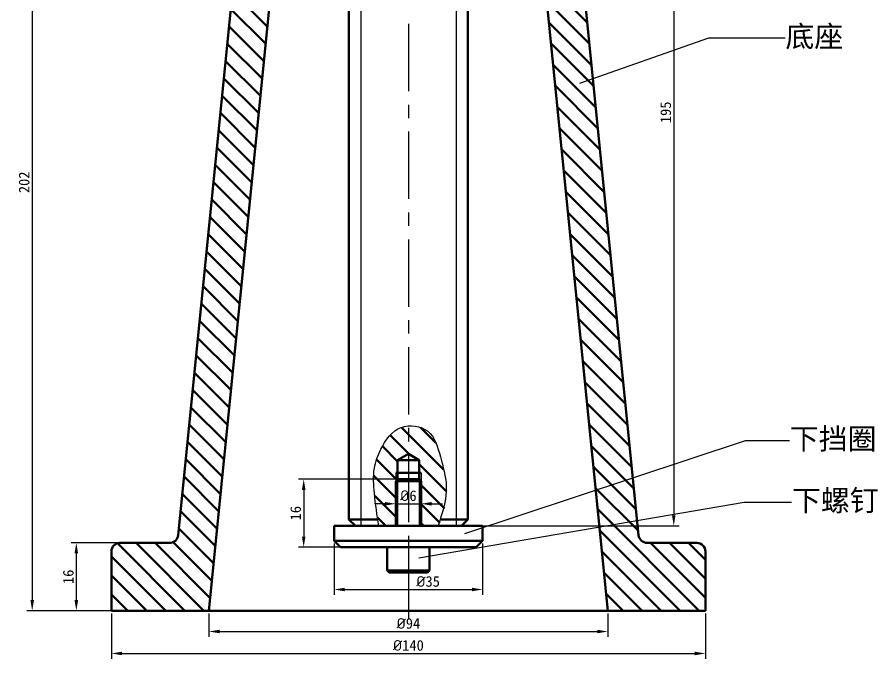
# Model space of a CAD drawing. Header units: millimetres. Extents: x 693 to 907, y 188 to 501.
# Drawn here: x 693.4 to 896.4, y 187.7 to 338.9 of the extents above; entities that cross this region are included whole.
import ezdxf
from ezdxf import colors
from ezdxf.entities.mleader import LeaderData, LeaderLine
from ezdxf.math import Vec2, Vec3

# ---------------------------------------------------------------- set-up
doc = ezdxf.new("R2010")
doc.units = ezdxf.units.MM
doc.header["$LTSCALE"] = 0.5
doc.linetypes.add('CENTER', pattern=[50.8, 31.75, -6.35, 6.35, -6.35])
doc.layers.get('0').update_dxf_attribs({"lineweight": 25})
doc.layers.get('Defpoints').update_dxf_attribs({"lineweight": 25})
for name, color, linetype, lineweight in [('中心线1', 7, 'CENTER', 25), ('剖面线1', 7, 'Continuous', 50), ('引线层1', 7, 'Continuous', 25), ('标注层1', 7, 'Continuous', 25), ('粗实线1', 7, 'Continuous', 50), ('细实线1', 7, 'Continuous', 25)]:
    doc.layers.add(name, color=color, linetype=linetype, lineweight=lineweight)
doc.styles.get("Standard").update_dxf_attribs({"font": ''})
doc.styles.get('Standard').set_extended_font_data('FangSong')
doc.dimstyles.new('ISO-25', dxfattribs={"dimtxt": 2.5, "dimasz": 2.5, "dimexe": 1.25, "dimexo": 0.625, "dimtad": 1, "dimdsep": 46, "dimtxsty": 'Standard', "dimcen": 2.5, "dimadec": 0, "dimazin": 0, "dimtfac": 1, "dimtmove": 0, "dimatfit": 3, "dimfxl": 1, "dimarcsym": 0})
pattern_1 = [(135, (509.481, 184.42), (-2.245064, -2.245064), [])]

# ---------------------------------------------------------------- blocks, each defined once
blk = doc.blocks.new('*D80')
at = {"layer": 'Defpoints', "color": 0, "transparency": 16777216}
for p in [(715.58, 198.99), (855.58, 198.99), (855.58, 188.92)]:
    blk.add_point(p, dxfattribs=at)
at = {"layer": '标注层1', "color": 0, "lineweight": -2, "transparency": 16777216}
for p, q in [((715.58, 198.36), (715.58, 187.67)), ((855.58, 198.36), (855.58, 187.67)), ((718.08, 188.92), (853.08, 188.92))]:
    blk.add_line(p, q, dxfattribs=at)
at = {"layer": '标注层1', "color": 0, "transparency": 16777216}
for points in [[(718.08, 189.33), (718.08, 188.5), (715.58, 188.92)], [(853.08, 189.33), (853.08, 188.5), (855.58, 188.92)]]:
    blk.add_solid(points, dxfattribs=at)
at = {"layer": '标注层1', "color": 0, "transparency": 16777216, "insert": (785.58, 190.81), "char_height": 2.5, "attachment_point": 5}
blk.add_mtext('{\\fISOCPEUR|b0|i0|c134|p34;%%C}140', dxfattribs=at)
blk = doc.blocks.new('*D81')
at = {"layer": 'Defpoints', "color": 0, "transparency": 16777216}
for p in [(738.58, 198.99), (832.58, 198.99), (832.58, 194.09)]:
    blk.add_point(p, dxfattribs=at)
at = {"layer": '标注层1', "color": 0, "lineweight": -2, "transparency": 16777216}
for p, q in [((738.58, 198.36), (738.58, 192.84)), ((832.58, 198.36), (832.58, 192.84)), ((741.08, 194.09), (830.08, 194.09))]:
    blk.add_line(p, q, dxfattribs=at)
at = {"layer": '标注层1', "color": 0, "transparency": 16777216}
for points in [[(741.08, 194.51), (741.08, 193.68), (738.58, 194.09)], [(830.08, 194.51), (830.08, 193.68), (832.58, 194.09)]]:
    blk.add_solid(points, dxfattribs=at)
at = {"layer": '标注层1', "color": 0, "transparency": 16777216, "insert": (785.58, 195.98), "char_height": 2.5, "attachment_point": 5}
blk.add_mtext('{\\fISOCPEUR|b0|i0|c134|p34;%%C}94', dxfattribs=at)
blk = doc.blocks.new('*D82')
at = {"layer": 'Defpoints', "color": 0, "transparency": 16777216}
for p in [(717.58, 214.99), (707.32, 198.99), (717.58, 198.99)]:
    blk.add_point(p, dxfattribs=at)
at = {"layer": '标注层1', "color": 0, "lineweight": -2, "transparency": 16777216}
for p, q in [((716.95, 214.99), (706.07, 214.99)), ((707.32, 212.49), (707.32, 201.49)), ((716.95, 198.99), (706.07, 198.99))]:
    blk.add_line(p, q, dxfattribs=at)
at = {"layer": '标注层1', "color": 0, "transparency": 16777216}
for points in [[(706.9, 212.49), (707.74, 212.49), (707.32, 214.99)], [(706.9, 201.49), (707.74, 201.49), (707.32, 198.99)]]:
    blk.add_solid(points, dxfattribs=at)
at = {"layer": '标注层1', "color": 0, "transparency": 16777216, "insert": (705.43, 206.99), "char_height": 2.5, "attachment_point": 5, "rotation": 90}
blk.add_mtext('16', dxfattribs=at)
blk = doc.blocks.new('*D83')
at = {"layer": 'Defpoints', "color": 0, "transparency": 16777216}
for p in [(751.54, 400.99), (696.92, 198.99), (751.54, 198.99)]:
    blk.add_point(p, dxfattribs=at)
at = {"layer": '标注层1', "color": 0, "lineweight": -2, "transparency": 16777216}
for p, q in [((750.92, 400.99), (695.67, 400.99)), ((696.92, 398.49), (696.92, 201.49)), ((750.92, 198.99), (695.67, 198.99))]:
    blk.add_line(p, q, dxfattribs=at)
at = {"layer": '标注层1', "color": 0, "transparency": 16777216}
for points in [[(696.51, 398.49), (697.34, 398.49), (696.92, 400.99)], [(696.51, 201.49), (697.34, 201.49), (696.92, 198.99)]]:
    blk.add_solid(points, dxfattribs=at)
at = {"layer": '标注层1', "color": 0, "transparency": 16777216, "insert": (695.03, 299.99), "char_height": 2.5, "attachment_point": 5, "rotation": 90}
blk.add_mtext('202', dxfattribs=at)
blk = doc.blocks.new('*D88')
at = {"layer": 'Defpoints', "color": 0, "transparency": 16777216}
for p in [(768.08, 215.49), (803.08, 215.49), (803.08, 203.99)]:
    blk.add_point(p, dxfattribs=at)
at = {"layer": '标注层1', "color": 0, "lineweight": -2, "transparency": 16777216}
for p, q in [((768.08, 214.86), (768.08, 202.74)), ((803.08, 214.86), (803.08, 202.74)), ((770.58, 203.99), (800.58, 203.99))]:
    blk.add_line(p, q, dxfattribs=at)
at = {"layer": '标注层1', "color": 0, "transparency": 16777216}
for points in [[(770.58, 204.41), (770.58, 203.58), (768.08, 203.99)], [(800.58, 204.41), (800.58, 203.58), (803.08, 203.99)]]:
    blk.add_solid(points, dxfattribs=at)
at = {"layer": '标注层1', "color": 0, "transparency": 16777216, "insert": (790.23, 205.88), "char_height": 2.5, "attachment_point": 5}
blk.add_mtext('{\\fISOCPEUR|b0|i0|c134|p34;%%C}35', dxfattribs=at)
blk = doc.blocks.new('*D89')
at = {"layer": 'Defpoints', "color": 0, "transparency": 16777216}
for p in [(782.58, 231.54), (788.58, 231.54), (788.58, 224.21)]:
    blk.add_point(p, dxfattribs=at)
at = {"layer": '标注层1', "color": 0, "lineweight": -2, "transparency": 16777216}
for p, q in [((782.58, 230.91), (782.58, 222.96)), ((788.58, 230.91), (788.58, 222.96)), ((780.08, 224.21), (777.58, 224.21)), ((782.58, 224.21), (788.58, 224.21)), ((791.08, 224.21), (793.58, 224.21))]:
    blk.add_line(p, q, dxfattribs=at)
at = {"layer": '标注层1', "color": 0, "transparency": 16777216}
for points in [[(780.08, 224.63), (780.08, 223.79), (782.58, 224.21)], [(791.08, 224.63), (791.08, 223.79), (788.58, 224.21)]]:
    blk.add_solid(points, dxfattribs=at)
at = {"layer": '标注层1', "color": 0, "transparency": 16777216, "insert": (785.58, 226.1), "char_height": 2.5, "attachment_point": 5}
blk.add_mtext('{\\fISOCPEUR|b0|i0|c134|p34;%%C}6', dxfattribs=at)
blk = doc.blocks.new('*D90')
at = {"layer": 'Defpoints', "color": 0, "transparency": 16777216}
for p in [(796.58, 413.99), (796.58, 218.99), (848.12, 218.99)]:
    blk.add_point(p, dxfattribs=at)
at = {"layer": '标注层1', "color": 0, "lineweight": -2, "transparency": 16777216}
for p, q in [((797.2, 413.99), (849.37, 413.99)), ((848.12, 411.49), (848.12, 221.49)), ((797.2, 218.99), (849.37, 218.99))]:
    blk.add_line(p, q, dxfattribs=at)
at = {"layer": '标注层1', "color": 0, "transparency": 16777216}
for points in [[(847.7, 411.49), (848.53, 411.49), (848.12, 413.99)], [(847.7, 221.49), (848.53, 221.49), (848.12, 218.99)]]:
    blk.add_solid(points, dxfattribs=at)
at = {"layer": '标注层1', "color": 0, "transparency": 16777216, "insert": (846.23, 316.49), "char_height": 2.5, "attachment_point": 5, "rotation": 90}
blk.add_mtext('195', dxfattribs=at)
blk = doc.blocks.new('_None')
blk = doc.blocks.new('*D99')
at = {"layer": 'Defpoints', "color": 0, "transparency": 16777216}
for p in [(783.03, 229.99), (760.9, 213.99), (783.03, 213.99)]:
    blk.add_point(p, dxfattribs=at)
at = {"layer": '标注层1', "color": 0, "lineweight": -2, "transparency": 16777216}
for p, q in [((782.4, 229.99), (759.65, 229.99)), ((760.9, 227.49), (760.9, 216.49)), ((782.4, 213.99), (759.65, 213.99))]:
    blk.add_line(p, q, dxfattribs=at)
at = {"layer": '标注层1', "color": 0, "transparency": 16777216}
for points in [[(760.48, 227.49), (761.32, 227.49), (760.9, 229.99)], [(760.48, 216.49), (761.32, 216.49), (760.9, 213.99)]]:
    blk.add_solid(points, dxfattribs=at)
at = {"layer": '标注层1', "color": 0, "transparency": 16777216, "insert": (759.01, 221.99), "char_height": 2.5, "attachment_point": 5, "rotation": 90}
blk.add_mtext('16', dxfattribs=at)

msp = doc.modelspace()

# ---------------------------------------------------------------- hatches: boundary and pattern name
at = {"layer": '剖面线1'}
h = msp.add_hatch(dxfattribs=at)
h.set_pattern_fill('ANSI31', angle=90)
h.set_pattern_definition(pattern_1)
h.paths.add_polyline_path([(764.58, 398.986, 0.4142136), (762.58, 400.986), (757.08, 400.986), (751.545, 400.986, 0.3853136), (749.555, 399.185), (731.315, 216.787, -0.3853136), (729.325, 214.986), (717.58, 214.986, 0.4142136), (715.58, 212.986), (715.58, 198.986), (738.58, 198.986), (755.399, 367.185, -0.3853136), (757.39, 368.986), (766.08, 368.986), (764.58, 370.486)])
h.paths.add_polyline_path([(821.605, 399.185, 0.3853136), (819.614, 400.986), (814.08, 400.986), (808.58, 400.986, 0.4142136), (806.58, 398.986), (806.58, 388.057), (821.119, 388.057), (821.569, 387.607), (822.762, 387.607)])
h.paths.add_polyline_path([(823.317, 382.057), (821.119, 382.057), (806.58, 382.057), (806.58, 370.486), (805.08, 368.986), (813.77, 368.986, -0.3853136), (815.76, 367.185), (832.58, 198.986), (855.58, 198.986), (855.58, 212.986, 0.4142136), (853.58, 214.986), (841.834, 214.986, -0.3853136), (839.844, 216.787)])
at = {"layer": '粗实线1'}
h = msp.add_hatch(dxfattribs=at)
h.set_pattern_fill('ANSI31', angle=90)
h.set_pattern_definition(pattern_1)
edge = h.paths.add_edge_path()
edge.add_line((785.58, 235.958), (785.58, 242.564))
edge.add_spline(control_points=[(785.58, 242.564), (785.002, 242.519), (782.019, 241.908), (779.163, 237.813), (777.156, 232.281), (777.507, 226.538), (778.059, 222.537), (778.358, 220.486)], knot_values=[1.5227384, 1.5227384, 1.5227384, 1.5227384, 3.1688037, 10.2105918, 14.9607713, 20.854731, 27.0986359, 27.0986359, 27.0986359, 27.0986359], degree=3, periodic=0)
edge.add_spline(control_points=[(778.358, 220.486), (778.432, 219.986), (778.506, 219.486), (778.58, 218.986)], knot_values=[0, 0, 0, 0, 1.5227384, 1.5227384, 1.5227384, 1.5227384], degree=3, periodic=0)
edge.add_line((778.58, 218.986), (782.58, 218.986))
edge.add_line((782.58, 218.986), (782.58, 229.536))
edge.add_line((782.58, 229.536), (782.58, 231.536))
edge.add_line((782.58, 231.536), (783.03, 231.536))
edge.add_line((783.03, 231.536), (783.03, 234.486))
edge.add_line((783.03, 234.486), (785.58, 235.958))
edge = h.paths.add_edge_path()
edge.add_spline(control_points=[(792.35, 237.838), (792.257, 238.102), (792.159, 238.362), (792.052, 238.615)], knot_values=[35.1326581, 35.1326581, 35.1326581, 35.1326581, 35.9367323, 35.9367323, 35.9367323, 35.9367323], degree=3, periodic=0)
edge.add_spline(control_points=[(792.052, 238.615), (791.879, 239.024), (791.686, 239.417), (791.464, 239.785)], knot_values=[33.8312439, 33.8312439, 33.8312439, 33.8312439, 35.1326581, 35.1326581, 35.1326581, 35.1326581], degree=3, periodic=0)
edge.add_spline(control_points=[(791.464, 239.785), (791.39, 239.907), (791.313, 240.026), (791.232, 240.142)], knot_values=[33.3984025, 33.3984025, 33.3984025, 33.3984025, 33.8312439, 33.8312439, 33.8312439, 33.8312439], degree=3, periodic=0)
edge.add_spline(control_points=[(791.232, 240.142), (791.151, 240.259), (791.066, 240.373), (790.978, 240.483)], knot_values=[32.9634871, 32.9634871, 32.9634871, 32.9634871, 33.3984025, 33.3984025, 33.3984025, 33.3984025], degree=3, periodic=0)
edge.add_spline(control_points=[(790.978, 240.483), (790.89, 240.592), (790.799, 240.698), (790.703, 240.8)], knot_values=[32.5313357, 32.5313357, 32.5313357, 32.5313357, 32.9634871, 32.9634871, 32.9634871, 32.9634871], degree=3, periodic=0)
edge.add_spline(control_points=[(790.703, 240.8), (790.606, 240.903), (790.506, 241.002), (790.401, 241.097)], knot_values=[32.0956697, 32.0956697, 32.0956697, 32.0956697, 32.5313357, 32.5313357, 32.5313357, 32.5313357], degree=3, periodic=0)
edge.add_spline(control_points=[(790.401, 241.097), (790.313, 241.177), (790.206, 241.267), (790.095, 241.352), (790.078, 241.365)], knot_values=[31.6675738, 31.6675738, 31.6675738, 31.6675738, 32.0321188, 32.0956697, 32.0956697, 32.0956697, 32.0956697], degree=3, periodic=0)
edge.add_spline(control_points=[(790.078, 241.365), (789.964, 241.452), (789.845, 241.534), (789.722, 241.612)], knot_values=[31.230814, 31.230814, 31.230814, 31.230814, 31.6675738, 31.6675738, 31.6675738, 31.6675738], degree=3, periodic=0)
edge.add_spline(control_points=[(789.722, 241.612), (789.601, 241.688), (789.476, 241.76), (789.348, 241.828)], knot_values=[30.8007375, 30.8007375, 30.8007375, 30.8007375, 31.230814, 31.230814, 31.230814, 31.230814], degree=3, periodic=0)
edge.add_spline(control_points=[(789.348, 241.828), (789.217, 241.897), (789.082, 241.961), (788.945, 242.021)], knot_values=[30.3626531, 30.3626531, 30.3626531, 30.3626531, 30.8007375, 30.8007375, 30.8007375, 30.8007375], degree=3, periodic=0)
edge.add_spline(control_points=[(788.945, 242.021), (788.81, 242.08), (788.672, 242.134), (788.531, 242.184)], knot_values=[29.9322668, 29.9322668, 29.9322668, 29.9322668, 30.3626531, 30.3626531, 30.3626531, 30.3626531], degree=3, periodic=0)
edge.add_spline(control_points=[(788.531, 242.184), (788.388, 242.234), (788.243, 242.28), (788.095, 242.321)], knot_values=[29.4943863, 29.4943863, 29.4943863, 29.4943863, 29.9322668, 29.9322668, 29.9322668, 29.9322668], degree=3, periodic=0)
edge.add_spline(control_points=[(788.095, 242.321), (787.95, 242.362), (787.803, 242.398), (787.654, 242.429)], knot_values=[29.0637839, 29.0637839, 29.0637839, 29.0637839, 29.4943863, 29.4943863, 29.4943863, 29.4943863], degree=3, periodic=0)
edge.add_spline(control_points=[(787.654, 242.429), (787.504, 242.461), (787.351, 242.488), (787.198, 242.51)], knot_values=[28.6260194, 28.6260194, 28.6260194, 28.6260194, 29.0637839, 29.0637839, 29.0637839, 29.0637839], degree=3, periodic=0)
edge.add_spline(control_points=[(787.198, 242.51), (787.047, 242.532), (786.895, 242.549), (786.743, 242.561)], knot_values=[28.1953274, 28.1953274, 28.1953274, 28.1953274, 28.6260194, 28.6260194, 28.6260194, 28.6260194], degree=3, periodic=0)
edge.add_spline(control_points=[(786.743, 242.561), (786.588, 242.574), (786.433, 242.582), (786.278, 242.585)], knot_values=[27.7575756, 27.7575756, 27.7575756, 27.7575756, 28.1953274, 28.1953274, 28.1953274, 28.1953274], degree=3, periodic=0)
edge.add_spline(control_points=[(786.278, 242.585), (786.125, 242.587), (785.972, 242.586), (785.821, 242.579)], knot_values=[27.3269356, 27.3269356, 27.3269356, 27.3269356, 27.7575756, 27.7575756, 27.7575756, 27.7575756], degree=3, periodic=0)
edge.add_spline(control_points=[(785.821, 242.579), (785.74, 242.575), (785.66, 242.57), (785.58, 242.564)], knot_values=[27.0986359, 27.0986359, 27.0986359, 27.0986359, 27.3269356, 27.3269356, 27.3269356, 27.3269356], degree=3, periodic=0)
edge.add_line((785.58, 242.564), (785.58, 235.958))
edge.add_line((785.58, 235.958), (788.13, 234.486))
edge.add_line((788.13, 234.486), (788.13, 231.536))
edge.add_line((788.13, 231.536), (788.58, 231.536))
edge.add_line((788.58, 231.536), (788.58, 229.536))
edge.add_line((788.58, 229.536), (788.58, 218.986))
edge.add_line((788.58, 218.986), (792.58, 218.986))
edge.add_spline(control_points=[(792.58, 218.986), (792.714, 219.242), (792.841, 219.503), (792.962, 219.768)], knot_values=[54.2304402, 54.2304402, 54.2304402, 54.2304402, 55.0982904, 55.0982904, 55.0982904, 55.0982904], degree=3, periodic=0)
edge.add_spline(control_points=[(792.962, 219.768), (793.069, 220.005), (793.171, 220.244), (793.268, 220.486)], knot_values=[53.4566381, 53.4566381, 53.4566381, 53.4566381, 54.2304402, 54.2304402, 54.2304402, 54.2304402], degree=3, periodic=0)
edge.add_spline(control_points=[(793.268, 220.486), (793.278, 220.511), (793.288, 220.537), (793.298, 220.562)], knot_values=[53.3758933, 53.3758933, 53.3758933, 53.3758933, 53.4566381, 53.4566381, 53.4566381, 53.4566381], degree=3, periodic=0)
edge.add_spline(control_points=[(793.298, 220.562), (793.407, 220.839), (793.509, 221.119), (793.604, 221.402)], knot_values=[52.4944105, 52.4944105, 52.4944105, 52.4944105, 53.3758933, 53.3758933, 53.3758933, 53.3758933], degree=3, periodic=0)
edge.add_spline(control_points=[(793.604, 221.402), (793.883, 222.238), (794.102, 223.1), (794.257, 223.972)], knot_values=[49.8905939, 49.8905939, 49.8905939, 49.8905939, 52.4944105, 52.4944105, 52.4944105, 52.4944105], degree=3, periodic=0)
edge.add_spline(control_points=[(794.257, 223.972), (794.36, 224.547), (794.436, 225.127), (794.484, 225.707)], knot_values=[48.1716069, 48.1716069, 48.1716069, 48.1716069, 49.8905939, 49.8905939, 49.8905939, 49.8905939], degree=3, periodic=0)
edge.add_spline(control_points=[(794.484, 225.707), (794.533, 226.298), (794.554, 226.889), (794.546, 227.475)], knot_values=[46.4187801, 46.4187801, 46.4187801, 46.4187801, 48.1716069, 48.1716069, 48.1716069, 48.1716069], degree=3, periodic=0)
edge.add_spline(control_points=[(794.546, 227.475), (794.541, 227.806), (794.518, 228.355), (794.469, 228.898), (794.446, 229.114)], knot_values=[44.7673373, 44.7673373, 44.7673373, 44.7673373, 45.7566043, 46.4187801, 46.4187801, 46.4187801, 46.4187801], degree=3, periodic=0)
edge.add_spline(control_points=[(794.446, 229.114), (794.382, 229.71), (794.29, 230.299), (794.178, 230.886)], knot_values=[42.9477687, 42.9477687, 42.9477687, 42.9477687, 44.7673373, 44.7673373, 44.7673373, 44.7673373], degree=3, periodic=0)
edge.add_spline(control_points=[(794.178, 230.886), (793.964, 232.005), (793.677, 233.118), (793.371, 234.263)], knot_values=[39.4852908, 39.4852908, 39.4852908, 39.4852908, 42.9477687, 42.9477687, 42.9477687, 42.9477687], degree=3, periodic=0)
edge.add_spline(control_points=[(793.371, 234.263), (793.285, 234.587), (793.05, 235.46), (792.813, 236.356), (792.648, 236.909)], knot_values=[36.8663844, 36.8663844, 36.8663844, 36.8663844, 37.8454481, 39.4852908, 39.4852908, 39.4852908, 39.4852908], degree=3, periodic=0)
edge.add_spline(control_points=[(792.648, 236.909), (792.555, 237.222), (792.456, 237.533), (792.35, 237.838)], knot_values=[35.9367323, 35.9367323, 35.9367323, 35.9367323, 36.8663844, 36.8663844, 36.8663844, 36.8663844], degree=3, periodic=0)

# ---------------------------------------------------------------- linework, layer by layer
for p, q in [((774.33, 413.986), (774.33, 218.986)), ((796.83, 413.986), (796.83, 218.986)), ((773.08, 218.986), (798.08, 218.986)), ((785.58, 214.986), (785.58, 198.986))]:
    msp.add_line(p, q)
at = {"layer": '中心线1'}
msp.add_line((785.58, 489.738), (785.58, 197.245), dxfattribs=at)
at = {"layer": '粗实线1'}
for p, q in [((771.58, 413.986), (771.58, 220.486)), ((799.58, 220.486), (799.58, 413.986)), ((749.555, 399.185), (731.315, 216.787)), ((821.605, 399.185), (839.844, 216.787)), ((755.399, 367.185), (738.58, 198.986)), ((815.76, 367.185), (832.58, 198.986)), ((783.03, 234.486), (785.58, 235.958)), ((788.13, 234.486), (785.58, 235.958)), ((783.03, 234.486), (788.13, 234.486)), ((783.03, 234.486), (783.03, 229.986)), ((788.13, 234.486), (788.13, 229.986)), ((782.58, 231.536), (788.58, 231.536)), ((783.03, 229.986), (782.58, 229.536)), ((782.58, 229.536), (782.58, 218.986)), ((782.58, 229.536), (788.58, 229.536)), ((783.03, 229.986), (788.13, 229.986)), ((788.13, 229.986), (788.58, 229.536)), ((788.58, 229.536), (788.58, 218.986)), ((771.58, 220.486), (773.08, 218.986)), ((771.58, 220.486), (778.358, 220.486)), ((799.58, 220.486), (793.268, 220.486)), ((798.08, 218.986), (799.58, 220.486)), ((768.08, 218.986), (768.08, 215.486)), ((768.08, 218.986), (803.08, 218.986)), ((785.58, 218.986), (778.58, 218.986)), ((778.58, 218.986), (792.58, 218.986)), ((803.08, 218.986), (803.08, 215.486)), ((768.08, 215.486), (769.58, 213.986)), ((768.08, 215.486), (803.08, 215.486)), ((801.58, 213.986), (803.08, 215.486)), ((729.325, 214.986), (717.58, 214.986)), ((769.58, 213.986), (801.58, 213.986)), ((780.58, 213.986), (780.58, 208.486)), ((790.58, 213.986), (790.58, 208.486)), ((841.834, 214.986), (853.58, 214.986)), ((715.58, 212.986), (715.58, 198.986)), ((855.58, 212.986), (855.58, 198.986)), ((780.58, 208.486), (781.08, 207.986)), ((780.58, 208.486), (790.58, 208.486)), ((781.08, 207.986), (790.08, 207.986)), ((790.58, 208.486), (790.08, 207.986)), ((715.58, 198.986), (855.58, 198.986))]:
    msp.add_line(p, q, dxfattribs=at)
for centre, start, end in [((729.325, 216.986), 270, 354.2894), ((841.834, 216.986), 185.7106, 270), ((717.58, 212.986), 90, 180), ((853.58, 212.986), 0, 90)]:
    msp.add_arc(centre, 2, start, end, dxfattribs=at)
at = {"layer": '细实线1'}
for p, q in [((782.58, 231.536), (782.58, 229.536)), ((788.58, 231.536), (788.58, 229.536)), ((783.03, 229.986), (783.03, 218.986)), ((788.13, 229.986), (788.13, 218.986))]:
    msp.add_line(p, q, dxfattribs=at)
at = {"layer": '细实线1', "end_tangent": (-0.463725, -0.8859792)}
msp.add_spline([(778.58, 218.986), (777.57, 226.687), (777.57, 232.581), (779.092, 237.081), (783.912, 242.214), (790.128, 241.327), (793.109, 235.243), (794.504, 228.461), (792.58, 218.986)], degree=3, dxfattribs=at)

# ---------------------------------------------------------------- dimensions: what is measured, and where the dimension line sits
at = {"layer": '标注层1'}
for base, p1, p2, picture, middle in [((848.116, 218.986), (796.58, 413.986), (796.58, 218.986), '*D90', (846.227, 316.486)), ((696.923, 198.986), (751.545, 400.986), (751.545, 198.986), '*D83', (695.034, 299.986)), ((760.902, 213.986), (783.03, 229.986), (783.03, 213.986), '*D99', (759.012, 221.986)), ((707.319, 198.986), (717.58, 214.986), (717.58, 198.986), '*D82', (705.43, 206.986))]:
    dim = msp.add_linear_dim(base=base, p1=p1, p2=p2, angle=90, dimstyle='ISO-25', dxfattribs=at)
    dim.commit()
    dim.dimension.update_dxf_attribs({"geometry": picture, "text_midpoint": middle})
for base, p1, p2, picture, middle in [((788.58, 224.21), (782.58, 231.536), (788.58, 231.536), '*D89', (785.58, 226.099)), ((855.58, 188.917), (715.58, 198.986), (855.58, 198.986), '*D80', (785.58, 190.806)), ((832.58, 194.092), (738.58, 198.986), (832.58, 198.986), '*D81', (785.58, 195.981))]:
    dim = msp.add_linear_dim(base=base, p1=p1, p2=p2, text='{\\fISOCPEUR|b0|i0|c134|p34;%%C}<>', dimstyle='ISO-25', dxfattribs=at)
    dim.commit()
    dim.dimension.update_dxf_attribs({"geometry": picture, "text_midpoint": middle})
dim = msp.add_linear_dim(base=(803.08, 203.994), p1=(768.08, 215.486), p2=(803.08, 215.486), text='{\\fISOCPEUR|b0|i0|c134|p34;%%C}<>', dimstyle='ISO-25', dxfattribs=at)
dim.commit()
dim.dimension.update_dxf_attribs({"geometry": '*D88', "text_midpoint": (790.232, 203.994), "dimtype": 160})

# ---------------------------------------------------------------- leaders
at = {"layer": '引线层1'}
ml = msp.add_multileader_mtext('Standard', dxfattribs=at)
ml.set_content('{\\fFangSong|b1|i0|c134|p49;底座}', color=256)
ml.set_leader_properties()
ml.set_arrow_properties(name='NONE')
ml.build(insert=Vec2(0, 0))
ml.multileader.update_dxf_attribs({"text_right_attachment_type": 6, "dogleg_length": 0.36, "arrow_head_size": 3})
ctx = ml.context
ctx.base_point, ctx.char_height, ctx.arrow_head_size, ctx.landing_gap_size, ctx.plane_origin = Vec3(874.335, 334.078), 5, 3, 0.09, Vec3(825.994, 323.337)
ctx.right_attachment = 6
notes = []
notes.append((ctx, [(0, (1, 1, 0), (856.368, 334.078), (1, 0), 17.967, [(0, [(825.994, 323.337)], 0, [])])]))
ctx.mtext.insert, ctx.mtext.flow_direction = Vec3(874.425, 336.901), 5
ml = msp.add_multileader_mtext('Standard', dxfattribs=at)
ml.set_content('{\\fFangSong|b1|i0|c134|p49;下挡圈}', color=256)
ml.set_leader_properties()
ml.set_arrow_properties(name='NONE')
ml.build(insert=Vec2(0, 0))
ml.multileader.update_dxf_attribs({"text_right_attachment_type": 6, "dogleg_length": 0.36, "arrow_head_size": 3})
ctx = ml.context
ctx.base_point, ctx.char_height, ctx.arrow_head_size, ctx.landing_gap_size, ctx.plane_origin = Vec3(875.363, 239.13), 5, 3, 0.09, Vec3(798.843, 217.199)
ctx.right_attachment = 6
notes.append((ctx, [(0, (1, 1, 0), (865.053, 239.13), (1, 0), 10.309, [(0, [(798.843, 217.199)], 0, [])])]))
ctx.mtext.insert, ctx.mtext.flow_direction = Vec3(875.453, 242.023), 5
ml = msp.add_multileader_mtext('Standard', dxfattribs=at)
ml.set_content('{\\fFangSong|b1|i0|c134|p49;下螺钉}', color=256)
ml.set_leader_properties()
ml.set_arrow_properties(name='NONE')
ml.build(insert=Vec2(0, 0))
ml.multileader.update_dxf_attribs({"text_right_attachment_type": 6, "dogleg_length": 0.36, "arrow_head_size": 3})
ctx = ml.context
ctx.base_point, ctx.char_height, ctx.arrow_head_size, ctx.landing_gap_size, ctx.plane_origin = Vec3(875.875, 224.602), 5, 3, 0.09, Vec3(788.052, 211.425)
ctx.right_attachment = 6
notes.append((ctx, [(0, (1, 1, 0), (864.741, 224.602), (1, 0), 11.134, [(0, [(788.052, 211.425)], 0, [])])]))
ctx.mtext.insert, ctx.mtext.flow_direction = Vec3(875.965, 227.495), 5
for ctx, leaders in notes:
    for number, flags, end, landing, length, lines in leaders:
        leader = LeaderData()
        leader.index, (leader.has_last_leader_line, leader.has_dogleg_vector, leader.attachment_direction) = number, flags
        leader.last_leader_point, leader.dogleg_vector, leader.dogleg_length = Vec3(end), Vec3(landing), length
        for number, points, colour, breaks in lines:
            line = LeaderLine()
            line.index, line.vertices, line.color, line.breaks = number, Vec3.list(points), colors.encode_raw_color(colour), breaks
            leader.lines.append(line)
        ctx.leaders.append(leader)

doc.saveas('drawing.dxf')
